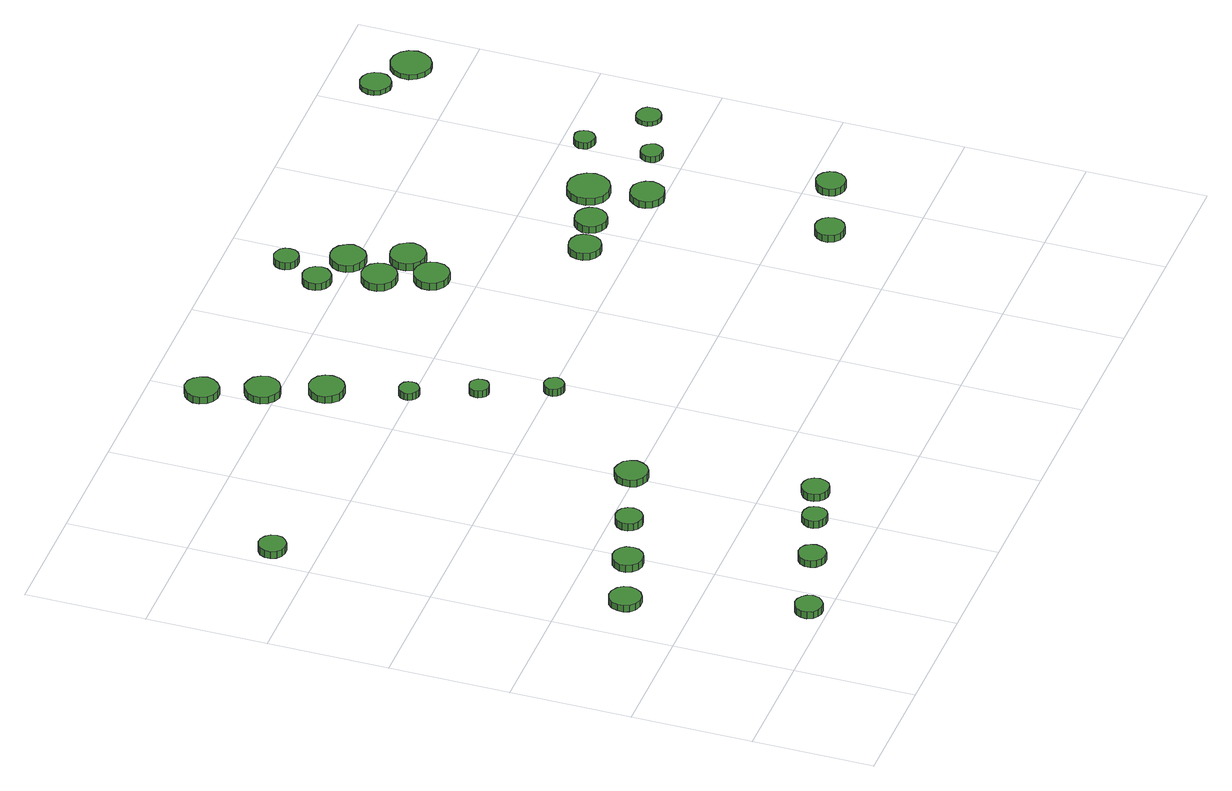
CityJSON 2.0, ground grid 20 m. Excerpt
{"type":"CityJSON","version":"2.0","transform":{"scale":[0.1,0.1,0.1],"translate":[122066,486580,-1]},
"CityObjects":{
"tree1":{"type":"SolitaryVegetationObject","attributes":{"function":"something"},"geometry":[{"type":"MultiSurface","lod":"1","boundaries":[[[0,1,2,3,4,5,6,7,8,9,10,11,12,13,14]],[[15,16,17,18,19,20,21,22,23,24,25,26,27,28,29]],[[0,29,28,1]],[[1,28,27,2]],[[2,27,26,3]],[[3,26,25,4]],[[4,25,24,5]],[[5,24,23,6]],[[6,23,22,7]],[[7,22,21,8]],[[8,21,20,9]],[[9,20,19,10]],[[10,19,18,11]],[[11,18,17,12]],[[12,17,16,13]],[[13,16,15,14]],[[14,15,29,0]]]}]},
"tree2":{"type":"SolitaryVegetationObject","attributes":{"function":"something"},"geometry":[{"type":"MultiSurface","lod":"1","boundaries":[[[30,31,32,33,34,35,36,37,38,39,40,41,42,43,44]],[[45,46,47,48,49,50,51,52,53,54,55,56,57,58,59]],[[30,59,58,31]],[[31,58,57,32]],[[32,57,56,33]],[[33,56,55,34]],[[34,55,54,35]],[[35,54,53,36]],[[36,53,52,37]],[[37,52,51,38]],[[38,51,50,39]],[[39,50,49,40]],[[40,49,48,41]],[[41,48,47,42]],[[42,47,46,43]],[[43,46,45,44]],[[44,45,59,30]]]}]},
"tree3":{"type":"SolitaryVegetationObject","attributes":{"function":"something"},"geometry":[{"type":"MultiSurface","lod":"1","boundaries":[[[60,61,62,63,64,65,66,67,68,69,70,71,72,73,74]],[[75,76,77,78,79,80,81,82,83,84,85,86,87,88,89]],[[60,89,88,61]],[[61,88,87,62]],[[62,87,86,63]],[[63,86,85,64]],[[64,85,84,65]],[[65,84,83,66]],[[66,83,82,67]],[[67,82,81,68]],[[68,81,80,69]],[[69,80,79,70]],[[70,79,78,71]],[[71,78,77,72]],[[72,77,76,73]],[[73,76,75,74]],[[74,75,89,60]]]}]},
"tree4":{"type":"SolitaryVegetationObject","attributes":{"function":"something"},"geometry":[{"type":"MultiSurface","lod":"1","boundaries":[[[90,91,92,93,94,95,96,97,98,99,100,101,102,103,104]],[[105,106,107,108,109,110,111,112,113,114,115,116,117,118,119]],[[90,119,118,91]],[[91,118,117,92]],[[92,117,116,93]],[[93,116,115,94]],[[94,115,114,95]],[[95,114,113,96]],[[96,113,112,97]],[[97,112,111,98]],[[98,111,110,99]],[[99,110,109,100]],[[100,109,108,101]],[[101,108,107,102]],[[102,107,106,103]],[[103,106,105,104]],[[104,105,119,90]]]}]},
"tree5":{"type":"SolitaryVegetationObject","attributes":{"function":"something"},"geometry":[{"type":"MultiSurface","lod":"1","boundaries":[[[120,121,122,123,124,125,126,127,128,129,130,131,132,133,134]],[[135,136,137,138,139,140,141,142,143,144,145,146,147,148,149]],[[120,149,148,121]],[[121,148,147,122]],[[122,147,146,123]],[[123,146,145,124]],[[124,145,144,125]],[[125,144,143,126]],[[126,143,142,127]],[[127,142,141,128]],[[128,141,140,129]],[[129,140,139,130]],[[130,139,138,131]],[[131,138,137,132]],[[132,137,136,133]],[[133,136,135,134]],[[134,135,149,120]]]}]},
"tree6":{"type":"SolitaryVegetationObject","attributes":{"function":"something"},"geometry":[{"type":"MultiSurface","lod":"1","boundaries":[[[150,151,152,153,154,155,156,157,158,159,160,161,162,163,164]],[[165,166,167,168,169,170,171,172,173,174,175,176,177,178,179]],[[150,179,178,151]],[[151,178,177,152]],[[152,177,176,153]],[[153,176,175,154]],[[154,175,174,155]],[[155,174,173,156]],[[156,173,172,157]],[[157,172,171,158]],[[158,171,170,159]],[[159,170,169,160]],[[160,169,168,161]],[[161,168,167,162]],[[162,167,166,163]],[[163,166,165,164]],[[164,165,179,150]]]}]},
"tree7":{"type":"SolitaryVegetationObject","attributes":{"function":"something"},"geometry":[{"type":"MultiSurface","lod":"1","boundaries":[[[180,181,182,183,184,185,186,187,188,189,190,191,192,193,194]],[[195,196,197,198,199,200,201,202,203,204,205,206,207,208,209]],[[180,209,208,181]],[[181,208,207,182]],[[182,207,206,183]],[[183,206,205,184]],[[184,205,204,185]],[[185,204,203,186]],[[186,203,202,187]],[[187,202,201,188]],[[188,201,200,189]],[[189,200,199,190]],[[190,199,198,191]],[[191,198,197,192]],[[192,197,196,193]],[[193,196,195,194]],[[194,195,209,180]]]}]},
"tree8":{"type":"SolitaryVegetationObject","attributes":{"function":"something"},"geometry":[{"type":"MultiSurface","lod":"1","boundaries":[[[210,211,212,213,214,215,216,217,218,219,220,221,222,223,224]],[[225,226,227,228,229,230,231,232,233,234,235,236,237,238,239]],[[210,239,238,211]],[[211,238,237,212]],[[212,237,236,213]],[[213,236,235,214]],[[214,235,234,215]],[[215,234,233,216]],[[216,233,232,217]],[[217,232,231,218]],[[218,231,230,219]],[[219,230,229,220]],[[220,229,228,221]],[[221,228,227,222]],[[222,227,226,223]],[[223,226,225,224]],[[224,225,239,210]]]}]},
"tree9":{"type":"SolitaryVegetationObject","attributes":{"function":"something"},"geometry":[{"type":"MultiSurface","lod":"1","boundaries":[[[240,241,242,243,244,245,246,247,248,249,250,251,252,253,254]],[[255,256,257,258,259,260,261,262,263,264,265,266,267,268,269]],[[240,269,268,241]],[[241,268,267,242]],[[242,267,266,243]],[[243,266,265,244]],[[244,265,264,245]],[[245,264,263,246]],[[246,263,262,247]],[[247,262,261,248]],[[248,261,260,249]],[[249,260,259,250]],[[250,259,258,251]],[[251,258,257,252]],[[252,257,256,253]],[[253,256,255,254]],[[254,255,269,240]]]}]},
"tree10":{"type":"SolitaryVegetationObject","attributes":{"function":"something"},"geometry":[{"type":"MultiSurface","lod":"1","boundaries":[[[270,271,272,273,274,275,276,277,278,279,280,281,282,283,284]],[[285,286,287,288,289,290,291,292,293,294,295,296,297,298,299]],[[270,299,298,271]],[[271,298,297,272]],[[272,297,296,273]],[[273,296,295,274]],[[274,295,294,275]],[[275,294,293,276]],[[276,293,292,277]],[[277,292,291,278]],[[278,291,290,279]],[[279,290,289,280]],[[280,289,288,281]],[[281,288,287,282]],[[282,287,286,283]],[[283,286,285,284]],[[284,285,299,270]]]}]},
"tree11":{"type":"SolitaryVegetationObject","attributes":{"function":"something"},"geometry":[{"type":"MultiSurface","lod":"1","boundaries":[[[300,301,302,303,304,305,306,307,308,309,310,311,312,313,314]],[[315,316,317,318,319,320,321,322,323,324,325,326,327,328,329]],[[300,329,328,301]],[[301,328,327,302]],[[302,327,326,303]],[[303,326,325,304]],[[304,325,324,305]],[[305,324,323,306]],[[306,323,322,307]],[[307,322,321,308]],[[308,321,320,309]],[[309,320,319,310]],[[310,319,318,311]],[[311,318,317,312]],[[312,317,316,313]],[[313,316,315,314]],[[314,315,329,300]]]}]},
"tree12":{"type":"SolitaryVegetationObject","attributes":{"function":"something"},"geometry":[{"type":"MultiSurface","lod":"1","boundaries":[[[330,331,332,333,334,335,336,337,338,339,340,341,342,343,344]],[[345,346,347,348,349,350,351,352,353,354,355,356,357,358,359]],[[330,359,358,331]],[[331,358,357,332]],[[332,357,356,333]],[[333,356,355,334]],[[334,355,354,335]],[[335,354,353,336]],[[336,353,352,337]],[[337,352,351,338]],[[338,351,350,339]],[[339,350,349,340]],[[340,349,348,341]],[[341,348,347,342]],[[342,347,346,343]],[[343,346,345,344]],[[344,345,359,330]]]}]},
"tree13":{"type":"SolitaryVegetationObject","attributes":{"function":"something"},"geometry":[{"type":"MultiSurface","lod":"1","boundaries":[[[360,361,362,363,364,365,366,367,368,369,370,371,372,373,374]],[[375,376,377,378,379,380,381,382,383,384,385,386,387,388,389]],[[360,389,388,361]],[[361,388,387,362]],[[362,387,386,363]],[[363,386,385,364]],[[364,385,384,365]],[[365,384,383,366]],[[366,383,382,367]],[[367,382,381,368]],[[368,381,380,369]],[[369,380,379,370]],[[370,379,378,371]],[[371,378,377,372]],[[372,377,376,373]],[[373,376,375,374]],[[374,375,389,360]]]}]},
"tree14":{"type":"SolitaryVegetationObject","attributes":{"function":"something"},"geometry":[{"type":"MultiSurface","lod":"1","boundaries":[[[390,391,392,393,394,395,396,397,398,399,400,401,402,403,404]],[[405,406,407,408,409,410,411,412,413,414,415,416,417,418,419]],[[390,419,418,391]],[[391,418,417,392]],[[392,417,416,393]],[[393,416,415,394]],[[394,415,414,395]],[[395,414,413,396]],[[396,413,412,397]],[[397,412,411,398]],[[398,411,410,399]],[[399,410,409,400]],[[400,409,408,401]],[[401,408,407,402]],[[402,407,406,403]],[[403,406,405,404]],[[404,405,419,390]]]}]},
"tree15":{"type":"SolitaryVegetationObject","attributes":{"function":"something"},"geometry":[{"type":"MultiSurface","lod":"1","boundaries":[[[420,421,422,423,424,425,426,427,428,429,430,431,432,433,434]],[[435,436,437,438,439,440,441,442,443,444,445,446,447,448,449]],[[420,449,448,421]],[[421,448,447,422]],[[422,447,446,423]],[[423,446,445,424]],[[424,445,444,425]],[[425,444,443,426]],[[426,443,442,427]],[[427,442,441,428]],[[428,441,440,429]],[[429,440,439,430]],[[430,439,438,431]],[[431,438,437,432]],[[432,437,436,433]],[[433,436,435,434]],[[434,435,449,420]]]}]},
"tree16":{"type":"SolitaryVegetationObject","attributes":{"function":"something"},"geometry":[{"type":"MultiSurface","lod":"1","boundaries":[[[450,451,452,453,454,455,456,457,458,459,460,461,462,463,464]],[[465,466,467,468,469,470,471,472,473,474,475,476,477,478,479]],[[450,479,478,451]],[[451,478,477,452]],[[452,477,476,453]],[[453,476,475,454]],[[454,475,474,455]],[[455,474,473,456]],[[456,473,472,457]],[[457,472,471,458]],[[458,471,470,459]],[[459,470,469,460]],[[460,469,468,461]],[[461,468,467,462]],[[462,467,466,463]],[[463,466,465,464]],[[464,465,479,450]]]}]},
"tree17":{"type":"SolitaryVegetationObject","attributes":{"function":"something"},"geometry":[{"type":"MultiSurface","lod":"1","boundaries":[[[480,481,482,483,484,485,486,487,488,489,490,491,492,493,494]],[[495,496,497,498,499,500,501,502,503,504,505,506,507,508,509]],[[480,509,508,481]],[[481,508,507,482]],[[482,507,506,483]],[[483,506,505,484]],[[484,505,504,485]],[[485,504,503,486]],[[486,503,502,487]],[[487,502,501,488]],[[488,501,500,489]],[[489,500,499,490]],[[490,499,498,491]],[[491,498,497,492]],[[492,497,496,493]],[[493,496,495,494]],[[494,495,509,480]]]}]},
"tree18":{"type":"SolitaryVegetationObject","attributes":{"function":"something"},"geometry":[{"type":"MultiSurface","lod":"1","boundaries":[[[510,511,512,513,514,515,516,517,518,519,520,521,522,523,524]],[[525,526,527,528,529,530,531,532,533,534,535,536,537,538,539]],[[510,539,538,511]],[[511,538,537,512]],[[512,537,536,513]],[[513,536,535,514]],[[514,535,534,515]],[[515,534,533,516]],[[516,533,532,517]],[[517,532,531,518]],[[518,531,530,519]],[[519,530,529,520]],[[520,529,528,521]],[[521,528,527,522]],[[522,527,526,523]],[[523,526,525,524]],[[524,525,539,510]]]}]},
"tree19":{"type":"SolitaryVegetationObject","attributes":{"function":"something"},"geometry":[{"type":"MultiSurface","lod":"1","boundaries":[[[540,541,542,543,544,545,546,547,548,549,550,551,552,553,554]],[[555,556,557,558,559,560,561,562,563,564,565,566,567,568,569]],[[540,569,568,541]],[[541,568,567,542]],[[542,567,566,543]],[[543,566,565,544]],[[544,565,564,545]],[[545,564,563,546]],[[546,563,562,547]],[[547,562,561,548]],[[548,561,560,549]],[[549,560,559,550]],[[550,559,558,551]],[[551,558,557,552]],[[552,557,556,553]],[[553,556,555,554]],[[554,555,569,540]]]}]},
"tree20":{"type":"SolitaryVegetationObject","attributes":{"function":"something"},"geometry":[{"type":"MultiSurface","lod":"1","boundaries":[[[570,571,572,573,574,575,576,577,578,579,580,581,582,583,584]],[[585,586,587,588,589,590,591,592,593,594,595,596,597,598,599]],[[570,599,598,571]],[[571,598,597,572]],[[572,597,596,573]],[[573,596,595,574]],[[574,595,594,575]],[[575,594,593,576]],[[576,593,592,577]],[[577,592,591,578]],[[578,591,590,579]],[[579,590,589,580]],[[580,589,588,581]],[[581,588,587,582]],[[582,587,586,583]],[[583,586,585,584]],[[584,585,599,570]]]}]},
"tree21":{"type":"SolitaryVegetationObject","attributes":{"function":"something"},"geometry":[{"type":"MultiSurface","lod":"1","boundaries":[[[600,601,602,603,604,605,606,607,608,609,610,611,612,613,614]],[[615,616,617,618,619,620,621,622,623,624,625,626,627,628,629]],[[600,629,628,601]],[[601,628,627,602]],[[602,627,626,603]],[[603,626,625,604]],[[604,625,624,605]],[[605,624,623,606]],[[606,623,622,607]],[[607,622,621,608]],[[608,621,620,609]],[[609,620,619,610]],[[610,619,618,611]],[[611,618,617,612]],[[612,617,616,613]],[[613,616,615,614]],[[614,615,629,600]]]}]},
"tree22":{"type":"SolitaryVegetationObject","attributes":{"function":"something"},"geometry":[{"type":"MultiSurface","lod":"1","boundaries":[[[630,631,632,633,634,635,636,637,638,639,640,641,642,643,644]],[[645,646,647,648,649,650,651,652,653,654,655,656,657,658,659]],[[630,659,658,631]],[[631,658,657,632]],[[632,657,656,633]],[[633,656,655,634]],[[634,655,654,635]],[[635,654,653,636]],[[636,653,652,637]],[[637,652,651,638]],[[638,651,650,639]],[[639,650,649,640]],[[640,649,648,641]],[[641,648,647,642]],[[642,647,646,643]],[[643,646,645,644]],[[644,645,659,630]]]}]},
"tree23":{"type":"SolitaryVegetationObject","attributes":{"function":"something"},"geometry":[{"type":"MultiSurface","lod":"1","boundaries":[[[660,661,662,663,664,665,666,667,668,669,670,671,672,673,674]],[[675,676,677,678,679,680,681,682,683,684,685,686,687,688,689]],[[660,689,688,661]],[[661,688,687,662]],[[662,687,686,663]],[[663,686,685,664]],[[664,685,684,665]],[[665,684,683,666]],[[666,683,682,667]],[[667,682,681,668]],[[668,681,680,669]],[[669,680,679,670]],[[670,679,678,671]],[[671,678,677,672]],[[672,677,676,673]],[[673,676,675,674]],[[674,675,689,660]]]}]},
"tree24":{"type":"SolitaryVegetationObject","attributes":{"function":"something"},"geometry":[{"type":"MultiSurface","lod":"1","boundaries":[[[690,691,692,693,694,695,696,697,698,699,700,701,702,703,704]],[[705,706,707,708,709,710,711,712,713,714,715,716,717,718,719]],[[690,719,718,691]],[[691,718,717,692]],[[692,717,716,693]],[[693,716,715,694]],[[694,715,714,695]],[[695,714,713,696]],[[696,713,712,697]],[[697,712,711,698]],[[698,711,710,699]],[[699,710,709,700]],[[700,709,708,701]],[[701,708,707,702]],[[702,707,706,703]],[[703,706,705,704]],[[704,705,719,690]]]}]},
"tree25":{"type":"SolitaryVegetationObject","attributes":{"function":"something"},"geometry":[{"type":"MultiSurface","lod":"1","boundaries":[[[720,721,722,723,724,725,726,727,728,729,730,731,732,733,734]],[[735,736,737,738,739,740,741,742,743,744,745,746,747,748,749]],[[720,749,748,721]],[[721,748,747,722]],[[722,747,746,723]],[[723,746,745,724]],[[724,745,744,725]],[[725,744,743,726]],[[726,743,742,727]],[[727,742,741,728]],[[728,741,740,729]],[[729,740,739,730]],[[730,739,738,731]],[[731,738,737,732]],[[732,737,736,733]],[[733,736,735,734]],[[734,735,749,720]]]}]},
"tree26":{"type":"SolitaryVegetationObject","attributes":{"function":"something"},"geometry":[{"type":"MultiSurface","lod":"1","boundaries":[[[750,751,752,753,754,755,756,757,758,759,760,761,762,763,764]],[[765,766,767,768,769,770,771,772,773,774,775,776,777,778,779]],[[750,779,778,751]],[[751,778,777,752]],[[752,777,776,753]],[[753,776,775,754]],[[754,775,774,755]],[[755,774,773,756]],[[756,773,772,757]],[[757,772,771,758]],[[758,771,770,759]],[[759,770,769,760]],[[760,769,768,761]],[[761,768,767,762]],[[762,767,766,763]],[[763,766,765,764]],[[764,765,779,750]]]}]},
"tree27":{"type":"SolitaryVegetationObject","attributes":{"function":"something"},"geometry":[{"type":"MultiSurface","lod":"1","boundaries":[[[780,781,782,783,784,785,786,787,788,789,790,791,792,793,794]],[[795,796,797,798,799,800,801,802,803,804,805,806,807,808,809]],[[780,809,808,781]],[[781,808,807,782]],[[782,807,806,783]],[[783,806,805,784]],[[784,805,804,785]],[[785,804,803,786]],[[786,803,802,787]],[[787,802,801,788]],[[788,801,800,789]],[[789,800,799,790]],[[790,799,798,791]],[[791,798,797,792]],[[792,797,796,793]],[[793,796,795,794]],[[794,795,809,780]]]}]},
"tree28":{"type":"SolitaryVegetationObject","attributes":{"function":"something"},"geometry":[{"type":"MultiSurface","lod":"1","boundaries":[[[810,811,812,813,814,815,816,817,818,819,820,821,822,823,824]],[[825,826,827,828,829,830,831,832,833,834,835,836,837,838,839]],[[810,839,838,811]],[[811,838,837,812]],[[812,837,836,813]],[[813,836,835,814]],[[814,835,834,815]],[[815,834,833,816]],[[816,833,832,817]],[[817,832,831,818]],[[818,831,830,819]],[[819,830,829,820]],[[820,829,828,821]],[[821,828,827,822]],[[822,827,826,823]],[[823,826,825,824]],[[824,825,839,810]]]}]},
"tree29":{"type":"SolitaryVegetationObject","attributes":{"function":"something"},"geometry":[{"type":"MultiSurface","lod":"1","boundaries":[[[840,841,842,843,844,845,846,847,848,849,850,851,852,853,854]],[[855,856,857,858,859,860,861,862,863,864,865,866,867,868,869]],[[840,869,868,841]],[[841,868,867,842]],[[842,867,866,843]],[[843,866,865,844]],[[844,865,864,845]],[[845,864,863,846]],[[846,863,862,847]],[[847,862,861,848]],[[848,861,860,849]],[[849,860,859,850]],[[850,859,858,851]],[[851,858,857,852]],[[852,857,856,853]],[[853,856,855,854]],[[854,855,869,840]]]}]},
"tree30":{"type":"SolitaryVegetationObject","attributes":{"function":"something"},"geometry":[{"type":"MultiSurface","lod":"1","boundaries":[[[870,871,872,873,874,875,876,877,878,879,880,881,882,883,884]],[[885,886,887,888,889,890,891,892,893,894,895,896,897,898,899]],[[870,899,898,871]],[[871,898,897,872]],[[872,897,896,873]],[[873,896,895,874]],[[874,895,894,875]],[[875,894,893,876]],[[876,893,892,877]],[[877,892,891,878]],[[878,891,890,879]],[[879,890,889,880]],[[880,889,888,881]],[[881,888,887,882]],[[882,887,886,883]],[[883,886,885,884]],[[884,885,899,870]]]}]},
"tree31":{"type":"SolitaryVegetationObject","attributes":{"function":"something"},"geometry":[{"type":"MultiSurface","lod":"1","boundaries":[[[900,901,902,903,904,905,906,907,908,909,910,911,912,913,914]],[[915,916,917,918,919,920,921,922,923,924,925,926,927,928,929]],[[900,929,928,901]],[[901,928,927,902]],[[902,927,926,903]],[[903,926,925,904]],[[904,925,924,905]],[[905,924,923,906]],[[906,923,922,907]],[[907,922,921,908]],[[908,921,920,909]],[[909,920,919,910]],[[910,919,918,911]],[[911,918,917,912]],[[912,917,916,913]],[[913,916,915,914]],[[914,915,929,900]]]}]},
"tree32":{"type":"SolitaryVegetationObject","attributes":{"function":"something"},"geometry":[{"type":"MultiSurface","lod":"1","boundaries":[[[930,931,932,933,934,935,936,937,938,939,940,941,942,943,944]],[[945,946,947,948,949,950,951,952,953,954,955,956,957,958,959]],[[930,959,958,931]],[[931,958,957,932]],[[932,957,956,933]],[[933,956,955,934]],[[934,955,954,935]],[[935,954,953,936]],[[936,953,952,937]],[[937,952,951,938]],[[938,951,950,939]],[[939,950,949,940]],[[940,949,948,941]],[[941,948,947,942]],[[942,947,946,943]],[[943,946,945,944]],[[944,945,959,930]]]}]}
},
"vertices":[
[182,31,18],[180,40,18],[174,47,18],[166,52,18],[157,53,18],[148,50,18],[141,44,18],[137,35,18],[137,26,18],[141,17,18],[148,11,18],[157,8,18],[166,9,18],[174,14,18],[180,21,18],[180,21,5],[174,14,5],[166,9,5],[157,8,5],[148,11,5],[141,17,5],[137,26,5],[137,35,5],[141,44,5],[148,50,5],[157,53,5],[166,52,5],[174,47,5],[180,40,5],[182,31,5],
[112,308,17],[110,319,17],[104,327,17],[94,333,17],[83,334,17],[73,331,17],[65,323,17],[61,313,17],[61,303,17],[65,293,17],[73,286,17],[83,282,17],[94,283,17],[104,289,17],[110,298,17],[110,298,5],[104,289,5],[94,283,5],[83,282,5],[73,286,5],[65,293,5],[61,303,5],[61,313,5],[65,323,5],[73,331,5],[83,334,5],[94,333,5],[104,327,5],[110,319,5],[112,308,5],
[209,337,20],[207,348,20],[201,356,20],[192,361,20],[181,362,20],[171,359,20],[164,352,20],[159,343,20],[159,332,20],[164,323,20],[171,316,20],[181,313,20],[192,314,20],[201,319,20],[207,327,20],[207,327,7],[201,319,7],[192,314,7],[181,313,7],[171,316,7],[164,323,7],[159,332,7],[159,343,7],[164,352,7],[171,359,7],[181,362,7],[192,361,7],[201,356,7],[207,348,7],[209,337,7],
[52,870,25],[50,880,25],[44,887,25],[36,892,25],[27,893,25],[18,890,25],[11,884,25],[7,875,25],[7,866,25],[11,857,25],[18,851,25],[27,848,25],[36,849,25],[44,854,25],[50,861,25],[50,861,12],[44,854,12],[36,849,12],[27,848,12],[18,851,12],[11,857,12],[7,866,12],[7,875,12],[11,884,12],[18,890,12],[27,893,12],[36,892,12],[44,887,12],[50,880,12],[52,870,12],
[311,70,18],[309,79,18],[304,86,18],[296,91,18],[287,92,18],[278,89,18],[271,83,18],[267,74,18],[267,65,18],[271,57,18],[278,50,18],[287,47,18],[296,48,18],[304,53,18],[309,61,18],[309,61,5],[304,53,5],[296,48,5],[287,47,5],[278,50,5],[271,57,5],[267,65,5],[267,74,5],[271,83,5],[278,89,5],[287,92,5],[296,91,5],[304,86,5],[309,79,5],[311,70,5],
[304,369,23],[302,378,23],[297,386,23],[289,390,23],[280,391,23],[271,388,23],[264,382,23],[260,374,23],[260,364,23],[264,356,23],[271,350,23],[280,347,23],[289,348,23],[297,353,23],[302,360,23],[302,360,10],[297,353,10],[289,348,10],[280,347,10],[271,350,10],[264,356,10],[260,364,10],[260,374,10],[264,382,10],[271,388,10],[280,391,10],[289,390,10],[297,386,10],[302,378,10],[304,369,10],
[407,99,18],[406,107,18],[401,114,18],[393,118,18],[385,119,18],[377,117,18],[371,111,18],[367,103,18],[367,95,18],[371,87,18],[377,82,18],[385,79,18],[393,80,18],[401,84,18],[406,91,18],[406,91,5],[401,84,5],[393,80,5],[385,79,5],[377,82,5],[371,87,5],[367,95,5],[367,103,5],[371,111,5],[377,117,5],[385,119,5],[393,118,5],[401,114,5],[406,107,5],[407,99,5],
[479,122,18],[477,131,18],[472,139,18],[464,143,18],[454,144,18],[446,141,18],[439,135,18],[435,127,18],[435,117,18],[439,109,18],[446,103,18],[454,100,18],[464,101,18],[472,105,18],[477,113,18],[477,113,5],[472,105,5],[464,101,5],[454,100,5],[446,103,5],[439,109,5],[435,117,5],[435,127,5],[439,135,5],[446,141,5],[454,144,5],[464,143,5],[472,139,5],[477,131,5],[479,122,5],
[419,403,27],[416,414,27],[410,423,27],[400,428,27],[389,430,27],[379,426,27],[370,419,27],[366,408,27],[366,397,27],[370,387,27],[379,380,27],[389,376,27],[400,377,27],[410,383,27],[416,392,27],[416,392,14],[410,383,14],[400,377,14],[389,376,14],[379,380,14],[370,387,14],[366,397,14],[366,408,14],[370,419,14],[379,426,14],[389,430,14],[400,428,14],[410,423,14],[416,414,14],[419,403,14],
[411,1108,27],[408,1120,27],[401,1129,27],[392,1135,27],[380,1136,27],[369,1132,27],[361,1125,27],[356,1114,27],[356,1103,27],[361,1092,27],[369,1085,27],[380,1081,27],[392,1082,27],[401,1088,27],[408,1097,27],[408,1097,14],[401,1088,14],[392,1082,14],[380,1081,14],[369,1085,14],[361,1092,14],[356,1103,14],[356,1114,14],[361,1125,14],[369,1132,14],[380,1136,14],[392,1135,14],[401,1129,14],[408,1120,14],[411,1108,14],
[444,1019,27],[441,1031,27],[434,1041,27],[424,1046,27],[412,1048,27],[401,1044,27],[392,1036,27],[387,1025,27],[387,1013,27],[392,1002,27],[401,994,27],[412,990,27],[424,992,27],[434,998,27],[441,1007,27],[441,1007,14],[434,998,14],[424,992,14],[412,990,14],[401,994,14],[392,1002,14],[387,1013,14],[387,1025,14],[392,1036,14],[401,1044,14],[412,1048,14],[424,1046,14],[434,1041,14],[441,1031,14],[444,1019,14],
[478,925,27],[476,937,27],[469,947,27],[458,953,27],[446,954,27],[435,950,27],[426,942,27],[421,931,27],[421,919,27],[426,909,27],[435,900,27],[446,897,27],[458,898,27],[469,904,27],[476,914,27],[476,914,14],[469,904,14],[458,898,14],[446,897,14],[435,900,14],[426,909,14],[421,919,14],[421,931,14],[426,942,14],[435,950,14],[446,954,14],[458,953,14],[469,947,14],[476,937,14],[478,925,14],
[504,803,26],[503,809,26],[499,815,26],[493,818,26],[486,819,26],[480,817,26],[475,812,26],[472,806,26],[472,799,26],[475,793,26],[480,789,26],[486,786,26],[493,787,26],[499,791,26],[503,796,26],[503,796,13],[499,791,13],[493,787,13],[486,786,13],[480,789,13],[475,793,13],[472,799,13],[472,806,13],[475,812,13],[480,817,13],[486,819,13],[493,818,13],[499,815,13],[503,809,13],[504,803,13],
[542,700,29],[541,707,29],[537,712,29],[531,716,29],[524,716,29],[518,714,29],[513,710,29],[510,704,29],[510,697,29],[513,691,29],[518,686,29],[524,684,29],[531,685,29],[537,688,29],[541,693,29],[541,693,16],[537,688,16],[531,685,16],[524,684,16],[518,686,16],[513,691,16],[510,697,16],[510,704,16],[513,710,16],[518,714,16],[524,716,16],[531,716,16],[537,712,16],[541,707,16],[542,700,16],
[581,590,32],[579,596,32],[575,602,32],[569,605,32],[562,606,32],[556,604,32],[551,599,32],[548,593,32],[548,586,32],[551,580,32],[556,576,32],[562,573,32],[569,574,32],[575,578,32],[579,583,32],[579,583,19],[575,578,19],[569,574,19],[562,573,19],[556,576,19],[551,580,19],[548,586,19],[548,593,19],[551,599,19],[556,604,19],[562,606,19],[569,605,19],[575,602,19],[579,596,19],[581,590,19],
[747,1036,26],[745,1046,26],[739,1053,26],[731,1058,26],[721,1059,26],[712,1056,26],[705,1050,26],[701,1041,26],[701,1031,26],[705,1022,26],[712,1016,26],[721,1013,26],[731,1014,26],[739,1019,26],[745,1026,26],[745,1026,13],[739,1019,13],[731,1014,13],[721,1013,13],[712,1016,13],[705,1022,13],[701,1031,13],[701,1041,13],[705,1050,13],[712,1056,13],[721,1059,13],[731,1058,13],[739,1053,13],[745,1046,13],[747,1036,13],
[786,945,27],[784,956,27],[777,966,27],[766,972,27],[754,973,27],[743,969,27],[734,961,27],[729,951,27],[729,939,27],[734,928,27],[743,920,27],[754,916,27],[766,917,27],[777,923,27],[784,933,27],[784,933,14],[777,923,14],[766,917,14],[754,916,14],[743,920,14],[734,928,14],[729,939,14],[729,951,14],[734,961,14],[743,969,14],[754,973,14],[766,972,14],[777,966,14],[784,956,14],[786,945,14],
[814,868,28],[812,879,28],[805,889,28],[794,895,28],[782,896,28],[771,892,28],[762,884,28],[757,874,28],[757,862,28],[762,851,28],[771,843,28],[782,839,28],[794,840,28],[805,846,28],[812,856,28],[812,856,15],[805,846,15],[794,840,15],[782,839,15],[771,843,15],[762,851,15],[757,862,15],[757,874,15],[762,884,15],[771,892,15],[782,896,15],[794,895,15],[805,889,15],[812,879,15],[814,868,15],
[778,1098,25],[777,1106,25],[772,1113,25],[764,1117,25],[756,1118,25],[748,1115,25],[742,1110,25],[739,1102,25],[739,1094,25],[742,1086,25],[748,1081,25],[756,1078,25],[764,1079,25],[772,1083,25],[777,1090,25],[777,1090,12],[772,1083,12],[764,1079,12],[756,1078,12],[748,1081,12],[742,1086,12],[739,1094,12],[739,1102,12],[742,1110,12],[748,1115,12],[756,1118,12],[764,1117,12],[772,1113,12],[777,1106,12],[778,1098,12],
[820,1008,25],[817,1019,25],[810,1029,25],[800,1035,25],[788,1036,25],[777,1033,25],[768,1025,25],[763,1014,25],[763,1002,25],[768,991,25],[777,983,25],[788,979,25],[800,980,25],[810,986,25],[817,996,25],[817,996,12],[810,986,12],[800,980,12],[788,979,12],[777,983,12],[768,991,12],[763,1002,12],[763,1014,12],[768,1025,12],[777,1033,12],[788,1036,12],[800,1035,12],[810,1029,12],[817,1019,12],[820,1008,12],
[852,920,27],[849,931,27],[842,941,27],[832,947,27],[820,948,27],[809,945,27],[800,937,27],[795,926,27],[795,914,27],[800,903,27],[809,895,27],[820,891,27],[832,892,27],[842,898,27],[849,908,27],[849,908,14],[842,898,14],[832,892,14],[820,891,14],[809,895,14],[800,903,14],[795,914,14],[795,926,14],[800,937,14],[809,945,14],[820,948,14],[832,947,14],[842,941,14],[849,931,14],[852,920,14],
[957,665,31],[955,676,31],[949,685,31],[939,690,31],[928,691,31],[918,688,31],[910,681,31],[906,671,31],[906,660,31],[910,650,31],[918,643,31],[928,639,31],[939,640,31],[949,646,31],[955,655,31],[955,655,18],[949,646,18],[939,640,18],[928,639,18],[918,643,18],[910,650,18],[906,660,18],[906,671,18],[910,681,18],[918,688,18],[928,691,18],[939,690,18],[949,685,18],[955,676,18],[957,665,18],
[1126,320,29],[1124,330,29],[1118,338,29],[1109,343,29],[1099,344,29],[1090,341,29],[1082,334,29],[1078,325,29],[1078,315,29],[1082,306,29],[1090,299,29],[1099,296,29],[1109,297,29],[1118,302,29],[1124,310,29],[1124,310,16],[1118,302,16],[1109,297,16],[1099,296,16],[1090,299,16],[1082,306,16],[1078,315,16],[1078,325,16],[1082,334,16],[1090,341,16],[1099,344,16],[1109,343,16],[1118,338,16],[1124,330,16],[1126,320,16],
[1033,681,27],[1031,692,27],[1024,701,27],[1015,706,27],[1004,707,27],[994,704,27],[986,697,27],[981,687,27],[981,676,27],[986,666,27],[994,659,27],[1004,655,27],[1015,656,27],[1024,662,27],[1031,671,27],[1031,671,14],[1024,662,14],[1015,656,14],[1004,655,14],[994,659,14],[986,666,14],[981,676,14],[981,687,14],[986,697,14],[994,704,14],[1004,707,14],[1015,706,14],[1024,701,14],[1031,692,14],[1033,681,14],
[1133,622,23],[1130,633,23],[1124,642,23],[1114,648,23],[1102,649,23],[1091,646,23],[1083,638,23],[1078,627,23],[1078,616,23],[1083,606,23],[1091,598,23],[1102,594,23],[1114,596,23],[1124,601,23],[1130,611,23],[1130,611,10],[1124,601,10],[1114,596,10],[1102,594,10],[1091,598,10],[1083,606,10],[1078,616,10],[1078,627,10],[1083,638,10],[1091,646,10],[1102,649,10],[1114,648,10],[1124,642,10],[1130,633,10],[1133,622,10],
[1120,712,26],[1117,726,26],[1108,738,26],[1096,745,26],[1082,746,26],[1068,742,26],[1057,732,26],[1052,719,26],[1052,705,26],[1057,692,26],[1068,682,26],[1082,678,26],[1096,679,26],[1108,686,26],[1117,698,26],[1117,698,13],[1108,686,13],[1096,679,13],[1082,678,13],[1068,682,13],[1057,692,13],[1052,705,13],[1052,719,13],[1057,732,13],[1068,742,13],[1082,746,13],[1096,745,13],[1108,738,13],[1117,726,13],[1120,712,13],
[1252,362,21],[1250,371,21],[1244,380,21],[1236,385,21],[1226,386,21],[1216,382,21],[1209,376,21],[1205,367,21],[1205,357,21],[1209,348,21],[1216,341,21],[1226,338,21],[1236,339,21],[1244,344,21],[1250,352,21],[1250,352,8],[1244,344,8],[1236,339,8],[1226,338,8],[1216,341,8],[1209,348,8],[1205,357,8],[1205,367,8],[1209,376,8],[1216,382,8],[1226,386,8],[1236,385,8],[1244,380,8],[1250,371,8],[1252,362,8],
[1235,653,18],[1233,660,18],[1229,666,18],[1223,670,18],[1215,671,18],[1208,669,18],[1203,664,18],[1200,657,18],[1200,650,18],[1203,643,18],[1208,638,18],[1215,636,18],[1223,636,18],[1229,640,18],[1233,646,18],[1233,646,7],[1229,640,7],[1223,636,7],[1215,636,7],[1208,638,7],[1203,643,7],[1200,650,7],[1200,657,7],[1203,664,7],[1208,669,7],[1215,671,7],[1223,670,7],[1229,666,7],[1233,660,7],[1235,653,7],
[1231,763,20],[1230,770,20],[1226,776,20],[1220,780,20],[1213,780,20],[1206,778,20],[1201,773,20],[1198,767,20],[1198,760,20],[1201,753,20],[1206,749,20],[1213,747,20],[1220,747,20],[1226,751,20],[1230,757,20],[1230,757,8],[1226,751,8],[1220,747,8],[1213,747,8],[1206,749,8],[1201,753,8],[1198,760,8],[1198,767,8],[1201,773,8],[1206,778,8],[1213,780,8],[1220,780,8],[1226,776,8],[1230,770,8],[1231,763,8],
[1327,689,16],[1326,698,16],[1321,704,16],[1313,708,16],[1305,709,16],[1297,707,16],[1291,701,16],[1288,694,16],[1288,685,16],[1291,678,16],[1297,672,16],[1305,669,16],[1313,670,16],[1321,674,16],[1326,681,16],[1326,681,8],[1321,674,8],[1313,670,8],[1305,669,8],[1297,672,8],[1291,678,8],[1288,685,8],[1288,694,8],[1291,701,8],[1297,707,8],[1305,709,8],[1313,708,8],[1321,704,8],[1326,698,8],[1327,689,8],
[1273,1119,19],[1271,1129,19],[1265,1138,19],[1256,1143,19],[1245,1144,19],[1236,1141,19],[1228,1134,19],[1224,1124,19],[1224,1114,19],[1228,1105,19],[1236,1098,19],[1245,1094,19],[1256,1095,19],[1265,1101,19],[1271,1109,19],[1271,1109,10],[1265,1101,10],[1256,1095,10],[1245,1094,10],[1236,1098,10],[1228,1105,10],[1224,1114,10],[1224,1124,10],[1228,1134,10],[1236,1141,10],[1245,1144,10],[1256,1143,10],[1265,1138,10],[1271,1129,10],[1273,1119,10],
[1346,1083,19],[1343,1097,19],[1335,1108,19],[1323,1115,19],[1310,1116,19],[1297,1112,19],[1287,1103,19],[1281,1090,19],[1281,1076,19],[1287,1064,19],[1297,1055,19],[1310,1050,19],[1323,1052,19],[1335,1059,19],[1343,1070,19],[1343,1070,10],[1335,1059,10],[1323,1052,10],[1310,1050,10],[1297,1055,10],[1287,1064,10],[1281,1076,10],[1281,1090,10],[1287,1103,10],[1297,1112,10],[1310,1116,10],[1323,1115,10],[1335,1108,10],[1343,1097,10],[1346,1083,10]
]}
